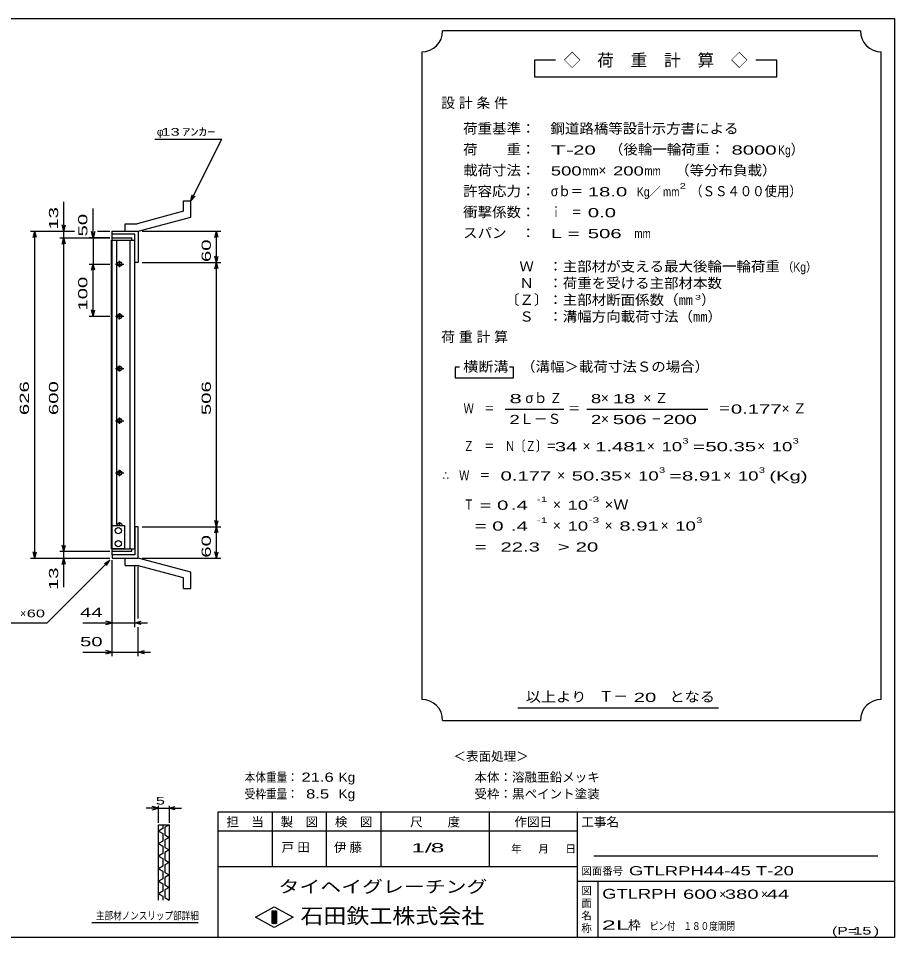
# Model space of a CAD drawing. Units: millimetres, scale not verified. Extents: x -1456 to 1389, y -1026 to 839.
# Drawn here: x -289 to 1389, y -921 to 839 of the extents above; entities that cross this region are included whole.
import ezdxf
from ezdxf.enums import TextEntityAlignment as Align

# ---------------------------------------------------------------- set-up
doc = ezdxf.new("R2010")
doc.units = ezdxf.units.MM
doc.header["$LTSCALE"] = 8
for name, color, linetype, lineweight in [('0_2', 150, 'Continuous', 25), ('16', 3, 'Continuous', 25), ('19', 6, 'Continuous', 25), ('22', 4, 'Continuous', 25), ('24', 2, 'Continuous', 25), ('32', 4, 'Continuous', 25)]:
    doc.layers.add(name, color=color, linetype=linetype, lineweight=lineweight)
doc.styles.add('ベクトル', font='')
doc.styles.get('ベクトル').set_extended_font_data('ベクトル')

msp = doc.modelspace()

# ---------------------------------------------------------------- linework, layer by layer
at = {"layer": '0_2'}
for p, q in [((-1379.2, 838.8), (1388.8, 838.8)), ((1388.8, 838.8), (1388.8, -921.2)), ((1388.8, -681.2), (92.8, -681.2)), ((92.8, -681.2), (92.8, -921.2)), ((196.8, -681.2), (196.8, -785.2)), ((300.8, -785.2), (300.8, -681.2)), ((404.8, -681.2), (404.8, -785.2)), ((612.8, -785.2), (612.8, -681.2)), ((780.8, -681.2), (780.8, -921.2)), ((780.8, -717.2), (92.8, -717.2)), ((1356.8, -765.2), (812.8, -765.2)), ((92.8, -785.2), (780.8, -785.2)), ((780.8, -813.2), (1388.8, -813.2)), ((820.8, -921.2), (820.8, -813.2)), ((164.8, -882), (200.8, -862)), ((200.8, -862), (236.8, -882)), ((196.8, -870), (204.8, -870)), ((196.8, -894), (196.8, -870)), ((196.8, -870), (198.4, -870)), ((198.4, -870), (198.4, -894)), ((200, -894), (200, -870)), ((200, -870), (201.6, -870)), ((201.6, -870), (201.6, -894)), ((203.2, -894), (203.2, -870)), ((203.2, -870), (204.8, -870)), ((204.8, -870), (204.8, -894)), ((204.8, -870), (204.8, -894)), ((200.8, -902), (164.8, -882)), ((204.8, -894), (196.8, -894)), ((198.4, -894), (200, -894)), ((236.8, -882), (200.8, -902)), ((201.6, -894), (203.2, -894)), ((1388.8, -921.2), (-1379.2, -921.2))]:
    msp.add_line(p, q, dxfattribs=at)
at = {"layer": '16'}
for p, q in [((-110.7, -177), (-110.7, 414)), ((-110.7, 414), (-110, 414)), ((-110, 418.5), (-72, 418.5)), ((-110, 414), (-110, 418.5)), ((-110, 414), (-72, 414)), ((-110, -177), (-110, 414)), ((-110, 414), (-66, 414)), ((-100.5, -130), (-100.5, 414)), ((-75.5, -177), (-75.5, 414)), ((-72, 414), (-72, 418.5)), ((-66, -177), (-66, 414)), ((-97.5, 371.5), (-93.5, 371.5)), ((-95.5, 362.5), (-95.5, 374.5)), ((-103.5, 368.5), (-87.5, 368.5)), ((-97.5, 365.5), (-93.5, 365.5)), ((-103.5, 268.5), (-87.5, 268.5)), ((-97.5, 271.5), (-93.5, 271.5)), ((-97.5, 265.5), (-93.5, 265.5)), ((-95.5, 262.5), (-95.5, 274.5)), ((-103.5, 168.5), (-87.5, 168.5)), ((-97.5, 171.5), (-93.5, 171.5)), ((-97.5, 165.5), (-93.5, 165.5)), ((-95.5, 162.5), (-95.5, 174.5)), ((-97.5, 71.5), (-93.5, 71.5)), ((-95.5, 62.5), (-95.5, 74.5)), ((-103.5, 68.5), (-87.5, 68.5)), ((-97.5, 65.5), (-93.5, 65.5)), ((-103.5, -31.5), (-87.5, -31.5)), ((-97.5, -28.5), (-93.5, -28.5)), ((-97.5, -34.5), (-93.5, -34.5)), ((-95.5, -37.5), (-95.5, -25.5)), ((-110, -177), (-110, -132)), ((-110, -132), (-86, -132)), ((-97.5, -128.5), (-93.5, -128.5)), ((-95.5, -132), (-95.5, -125.5)), ((-86, -132), (-86, -177)), ((-110.7, -177), (-110, -177)), ((-86, -177), (-110, -177)), ((-110, -177), (-72, -177)), ((-110, -181.5), (-110, -177)), ((-110, -177), (-66, -177)), ((-110, -181.5), (-72, -181.5)), ((-72, -181.5), (-72, -177))]:
    msp.add_line(p, q, dxfattribs=at)
for centre in [(-98, -142), (-98, -167)]:
    msp.add_circle(centre, 6, dxfattribs=at)
for centre, radius, start, end in [((-97.5, 368.5), 3, 90, 270), ((-95.5, 368.5), 4, 46.6, 133.4), ((-93.5, 368.5), 3, 270, 90), ((-95.5, 368.5), 4, 226.6, 313.4), ((-97.5, 268.5), 3, 90, 270), ((-95.5, 268.5), 4, 46.6, 133.4), ((-95.5, 268.5), 4, 226.6, 313.4), ((-93.5, 268.5), 3, 270, 90), ((-97.5, 168.5), 3, 90, 270), ((-95.5, 168.5), 4, 46.6, 133.4), ((-95.5, 168.5), 4, 226.6, 313.4), ((-93.5, 168.5), 3, 270, 90), ((-97.5, 68.5), 3, 90, 270), ((-95.5, 68.5), 4, 46.6, 133.4), ((-93.5, 68.5), 3, 270, 90), ((-95.5, 68.5), 4, 226.6, 313.4), ((-97.5, -31.5), 3, 90, 270), ((-95.5, -31.5), 4, 46.6, 133.4), ((-95.5, -31.5), 4, 226.6, 313.4), ((-93.5, -31.5), 3, 270, 90), ((-97.5, -131.5), 3, 90, 189.5941), ((-95.5, -131.5), 4, 46.6, 133.4), ((-93.5, -131.5), 3, 350.4059, 90)]:
    msp.add_arc(centre, radius, start, end, dxfattribs=at)
at = {"layer": '19'}
for p, q in [((27, 489.5), (41, 489.5)), ((27, 469.5), (27, 489.5)), ((41, 458.5), (41, 489.5)), ((27, 469.5), (-62, 445.5)), ((-60, 431.5), (41, 458.5)), ((-85, 445.5), (-62, 445.5)), ((-85, 431.5), (-85, 445.5)), ((-110, 418.5), (-110, 431.5)), ((-110, 425.5), (-110, 431.5)), ((-110, 431.5), (-60, 431.5)), ((-66, 425.5), (-110, 425.5)), ((-85, 431.5), (-60, 431.5)), ((-66, 371.5), (-66, 425.5)), ((-60, 431.5), (-60, 371.5)), ((-60, 371.5), (-66, 371.5)), ((-60, -134.5), (-66, -134.5)), ((-66, -134.5), (-66, -188.5)), ((-60, -194.5), (-60, -134.5)), ((-110, -188.5), (-110, -175.5)), ((-110, -188.5), (-110, -194.5)), ((-66, -188.5), (-110, -188.5)), ((-110, -194.5), (-60, -194.5)), ((-85, -194.5), (-60, -194.5)), ((-85, -208.5), (-85, -194.5)), ((-85, -208.5), (-62, -208.5)), ((27, -232.5), (-62, -208.5)), ((41, -221.5), (-60, -194.5)), ((41, -252.5), (41, -221.5)), ((27, -252.5), (27, -232.5)), ((27, -252.5), (41, -252.5))]:
    msp.add_line(p, q, dxfattribs=at)
at = {"layer": '22'}
for p, q in [((-28, 607.5), (100, 607.5)), ((41, 489.5), (100, 607.5)), ((41, 489.5), (43.4, 501.2)), ((41, 489.5), (49, 498.3)), ((-202, 431.5), (-202, 487.5)), ((-146, 418.5), (-146, 474.5)), ((-202, 431.5), (-205.2, 443.5)), ((-202, 431.5), (-198.8, 443.5)), ((-266, 431.5), (-182, 431.5)), ((-261.2, 419.5), (-258, 431.5)), ((-254.8, 419.5), (-258, 431.5)), ((-258, -194.5), (-258, 431.5)), ((-210, 431.5), (-182, 431.5)), ((-202, 418.5), (-202, 431.5)), ((-146, 418.5), (-149.2, 430.5)), ((-142.8, 430.5), (-146, 418.5)), ((-138, 431.5), (-114, 431.5)), ((-138, 431.5), (-114, 431.5)), ((-52, 431.5), (98.4, 431.5)), ((87.2, 419.5), (90.4, 431.5)), ((93.6, 419.5), (90.4, 431.5)), ((90.4, 371.5), (90.4, 431.5)), ((-210, 418.5), (-114, 418.5)), ((-205.2, 406.5), (-202, 418.5)), ((-198.8, 406.5), (-202, 418.5)), ((-202, -181.5), (-202, 418.5)), ((-114, 418.5), (-154, 418.5)), ((-146, 418.5), (-146, 368.5)), ((-52, 371.5), (98.4, 371.5)), ((90.4, 371.5), (87.2, 383.5)), ((87.2, 359.5), (90.4, 371.5)), ((90.4, 371.5), (93.6, 383.5)), ((93.6, 359.5), (90.4, 371.5)), ((90.4, -134.5), (90.4, 371.5)), ((-154, 368.5), (-114, 368.5)), ((-149.2, 356.5), (-146, 368.5)), ((-142.8, 356.5), (-146, 368.5)), ((-146, 268.5), (-146, 368.5)), ((-154, 268.5), (-114, 268.5)), ((-146, 268.5), (-149.2, 280.5)), ((-146, 268.5), (-142.8, 280.5)), ((90.4, -134.5), (87.2, -122.5)), ((90.4, -134.5), (93.6, -122.5)), ((-52, -134.5), (98.4, -134.5)), ((87.2, -146.5), (90.4, -134.5)), ((93.6, -146.5), (90.4, -134.5)), ((90.4, -194.5), (90.4, -134.5)), ((-202, -181.5), (-205.2, -169.5)), ((-202, -181.5), (-198.8, -169.5)), ((-258, -194.5), (-261.2, -182.5)), ((-258, -194.5), (-254.8, -182.5)), ((-210, -181.5), (-114, -181.5)), ((-202, -194.5), (-202, -181.5)), ((90.4, -194.5), (87.2, -182.5)), ((90.4, -194.5), (93.6, -182.5)), ((-266, -194.5), (-114, -194.5)), ((-234, -318.5), (-114, -198.5)), ((-210, -194.5), (-114, -194.5)), ((-205.2, -206.5), (-202, -194.5)), ((-198.8, -206.5), (-202, -194.5)), ((-202, -250.5), (-202, -194.5)), ((-124.4, -204.9), (-114, -198.5)), ((-120.4, -208.9), (-114, -198.5)), ((-110, -326.5), (-110, -198.5)), ((-110, -382.5), (-110, -198.5)), ((-66, -326.5), (-66, -210.7)), ((-60, -310.5), (-60, -210.7)), ((-52, -194.5), (98.4, -194.5)), ((-110, -318.5), (-122, -315.3)), ((-66, -318.5), (-54, -315.3)), ((-394, -318.5), (-234, -318.5)), ((-166, -318.5), (-110, -318.5)), ((-122, -321.7), (-110, -318.5)), ((-110, -318.5), (-66, -318.5)), ((-54, -321.7), (-66, -318.5)), ((-66, -318.5), (-42, -318.5)), ((-60, -382.5), (-60, -326.5)), ((-166, -374.5), (-110, -374.5)), ((-110, -374.5), (-122, -371.3)), ((-122, -377.7), (-110, -374.5)), ((-110, -374.5), (-60, -374.5)), ((-60, -374.5), (-48, -371.3)), ((-48, -377.7), (-60, -374.5)), ((-60, -374.5), (-36, -374.5))]:
    msp.add_line(p, q, dxfattribs=at)
at = {"layer": '24', "color": 4}
for p, q in [((1323.2, 814.8), (523.2, 814.8)), ((483.2, 774.8), (483.2, -465.2)), ((1363.2, -465.2), (1363.2, 774.8)), ((739.2, 758.8), (699.2, 758.8)), ((699.2, 758.8), (699.2, 726.8)), ((1163.2, 758.8), (1123.2, 758.8)), ((1163.2, 726.8), (1163.2, 758.8)), ((699.2, 726.8), (1163.2, 726.8)), ((555.2, 170.8), (547.2, 170.8)), ((547.2, 170.8), (547.2, 150.8)), ((659.2, 170.8), (651.2, 170.8)), ((659.2, 150.8), (659.2, 170.8)), ((547.2, 150.8), (659.2, 150.8)), ((643.2, 90.8), (755.2, 90.8)), ((799.2, 90.8), (1031.2, 90.8)), ((667.2, -481.2), (1051.2, -481.2)), ((523.2, -505.2), (1323.2, -505.2))]:
    msp.add_line(p, q, dxfattribs=at)
for centre, start, end in [((483.2, 814.8), 270, 0), ((1363.2, 814.8), 180, 270), ((483.2, -505.2), 0, 90), ((1363.2, -505.2), 90, 180)]:
    msp.add_arc(centre, 40, start, end, dxfattribs=at)
at = {"layer": '32'}
for p, q in [((-20.8, -673.2), (-44.8, -673.2)), ((-20.8, -673.2), (-32.8, -670)), ((-32.8, -676.4), (-20.8, -673.2)), ((-20.8, -701.2), (-20.8, -669.2)), ((-20.8, -673.2), (-0.8, -673.2)), ((-0.8, -669.2), (-0.8, -701.2)), ((-0.8, -673.2), (11.2, -670)), ((11.2, -676.4), (-0.8, -673.2)), ((-0.8, -673.2), (23.2, -673.2)), ((-20.8, -705.2), (-0.8, -705.2)), ((-20.8, -849.2), (-20.8, -705.2)), ((-12.8, -712.4), (-20.8, -717.2)), ((-20.8, -717.2), (-12.8, -722)), ((-12.8, -705.2), (-12.8, -712.4)), ((-0.8, -705.2), (-8.8, -710)), ((-8.8, -710), (-8.8, -724.4)), ((-0.8, -705.2), (-0.8, -849.2)), ((-12.8, -736.4), (-20.8, -741.2)), ((-12.8, -722), (-12.8, -736.4)), ((-8.8, -724.4), (-0.8, -729.2)), ((-0.8, -729.2), (-8.8, -734)), ((-8.8, -734), (-8.8, -748.4)), ((-20.8, -741.2), (-12.8, -746)), ((-12.8, -746), (-12.8, -760.4)), ((-8.8, -748.4), (-0.8, -753.2)), ((-0.8, -753.2), (-8.8, -758)), ((-12.8, -760.4), (-20.8, -765.2)), ((-20.8, -765.2), (-12.8, -770)), ((-12.8, -770), (-12.8, -784.4)), ((-8.8, -758), (-8.8, -772.4)), ((-8.8, -772.4), (-0.8, -777.2)), ((-12.8, -784.4), (-20.8, -789.2)), ((-20.8, -789.2), (-12.8, -794)), ((-0.8, -777.2), (-8.8, -782)), ((-8.8, -782), (-8.8, -796.4)), ((-12.8, -808.4), (-20.8, -813.2)), ((-12.8, -794), (-12.8, -808.4)), ((-8.8, -796.4), (-0.8, -801.2)), ((-0.8, -801.2), (-8.8, -806)), ((-8.8, -806), (-8.8, -820.4)), ((-20.8, -813.2), (-12.8, -818)), ((-12.8, -818), (-12.8, -832.4)), ((-8.8, -820.4), (-0.8, -825.2)), ((-0.8, -825.2), (-8.8, -830)), ((-12.8, -832.4), (-20.8, -837.2)), ((-20.8, -837.2), (-12.8, -842)), ((-12.8, -842), (-12.8, -849.2)), ((-8.8, -830), (-8.8, -844.4)), ((-8.8, -844.4), (-0.8, -849.2)), ((55.2, -893.2), (-148.8, -893.2))]:
    msp.add_line(p, q, dxfattribs=at)

# ---------------------------------------------------------------- texts
at = {"layer": '0_2', "style": 'ベクトル'}
for s, height, p in [('担\u3000当', 17.6, (108.8, -699.6)), ('製\u3000図', 17.6, (212.8, -699.6)), ('検\u3000図', 17.6, (316.8, -699.6)), ('尺\u3000\u3000度', 17.6, (460.8, -699.6)), ('作図日', 17.6, (660.8, -699.6)), ('工事名', 17.6, (788.8, -699.6)), ('年', 14.7, (654.4, -751.2)), ('月', 14.7, (706.4, -751.2)), ('日', 14.7, (758.4, -751.2)), ('図面番号', 14.66, (788.8, -793.6)), ('図', 14.7, (788.8, -831.2)), ('面', 14.7, (788.8, -855.2)), ('名', 14.7, (788.8, -879.2)), ('称', 14.7, (788.8, -903.2))]:
    msp.add_text(s, height=height, dxfattribs=at).set_placement(p, align=Align.MIDDLE_LEFT)
at = {"layer": '0_2', "color": 222, "style": 'ベクトル'}
for s, height, width, p in [('タイヘイグレーチング', 23.46, 1.25, (208.8, -823.6)), ('石田鉄工株式会社', 29.33, 1.1, (250.8, -879.6))]:
    msp.add_text(s, height=height, dxfattribs=dict(at, width=width)).set_placement(p, align=Align.MIDDLE_LEFT)
at = {"layer": '22', "color": 2, "style": 'ベクトル'}
for s, height, p in [('φ', 14.7, (-24, 621.5)), ('×', 14.7, (-286, -300.5)), ('＜表面処理＞', 17.6, (544, -574)), ('本体：', 17.6, (584, -614)), ('溶融亜鉛メッキ', 17.6, (656, -614)), ('受枠：', 17.6, (584, -646)), ('黒ペイント塗装', 17.6, (656, -646)), ('×', 17.6, (1052.8, -838)), ('×', 17.6, (1132.8, -838)), ('枠', 17.6, (878.4, -897.2))]:
    msp.add_text(s, height=height, dxfattribs=at).set_placement(p, align=Align.MIDDLE_LEFT)
for s, height, width, p in [(' 13 ', 14.66, 1.6, (-24, 621.5)), ('ｱﾝｶｰ', 14.66, 1.6, (24, 621.5)), (' 60 ', 14.66, 1.6, (-282, -300.5)), (' 44 ', 17.6, 1.65, (-182, -298.5)), (' 50 ', 17.6, 1.65, (-182, -354.5)), ('本体重量：', 17.6, 0.85, (144, -614)), (' 21.6', 17.6, 1.35, (244, -614)), ('Kg', 17.6, 1.1, (324, -614)), ('受枠重量：', 17.6, 0.85, (144, -646)), ('  8.5', 17.6, 1.35, (244, -646)), ('Kg', 17.6, 1.1, (324, -646)), ('1/', 17.6, 2, (463.2, -749.2)), (' 8 ', 17.6, 2, (487.2, -749.2)), ('GTLRPH44-45 T-20', 17.6, 1.5, (880, -793.2)), ('GTLRPH', 18.77, 1.4, (828.8, -837.2)), (' 600 ', 17.6, 1.65, (972.8, -838)), (' 380 ', 17.6, 1.65, (1052.8, -838)), (' 44 ', 17.6, 1.65, (1132.8, -838)), ('2L', 17.6, 2.05, (828, -897.2)), ('ピン付', 14.66, 0.8, (920, -899.2)), ('\u3000１８０度開閉', 14.66, 0.8, (968, -899.2)), ('(P=', 14.66, 1.55, (1268.8, -908)), (' 15 ', 14.66, 1.6, (1300.8, -908)), (')', 14.7, 1.6, (1348.8, -908))]:
    msp.add_text(s, height=height, dxfattribs=dict(at, width=width)).set_placement(p, align=Align.MIDDLE_LEFT)
at = {"layer": '22', "color": 2, "style": 'ベクトル', "width": 1.65}
for s, p in [(' 13 ', (-222, 423.5)), (' 50 ', (-166, 410.5)), (' 60 ', (70.4, 361.5)), (' 100 ', (-166, 268.5)), (' 626 ', (-278, 68.5)), (' 600 ', (-222, 68.5)), (' 506 ', (70.4, 68.5)), (' 60 ', (70.4, -204.5)), (' 13 ', (-222, -266.5))]:
    msp.add_text(s, height=17.6, rotation=90, dxfattribs=at).set_placement(p, align=Align.MIDDLE_LEFT)
at = {"layer": '22', "color": 2, "char_height": 17.6, "attachment_point": 4, "style": 'ベクトル'}
for s, insert in [('\\T1.25;戸田\u3000', (214.8, -749.2)), ('\\T1.25;伊藤\u3000', (314.8, -749.2))]:
    msp.add_mtext(s, dxfattribs=dict(at, insert=insert))
at = {"layer": '24', "style": 'ベクトル'}
for s, height, p in [('◇\u3000荷\u3000重\u3000計\u3000算\u3000◇', 23.46, (755.2, 758.8)), ('）', 19.4, (1189.6, 588)), ('×', 19.4, (821.6, 548)), ('／', 17.6, (917.2, 506.8)), ('）', 19.4, (1018.4, 300)), ('σｂ', 19.35, (681.6, 112)), ('×', 19.4, (826.4, 112)), ('Ｌ－Ｓ', 19.35, (671.2, 72)), ('×', 19.4, (826.4, 72)), ('×', 19.4, (791.2, 20)), ('×', 19.4, (914.4, 20)), ('×', 19.4, (1125.6, 20)), ('×', 19.4, (742.4, -36)), ('×', 19.4, (869.6, -36)), ('×', 19.4, (1060.8, -36)), ('×', 19.4, (734.4, -92)), ('×', 19.4, (734.4, -132)), ('×', 19.4, (833.6, -132)), ('×', 19.4, (940.8, -132)), ('Ｔ－', 20.53, (822.4, -459.2))]:
    msp.add_text(s, height=height, dxfattribs=at).set_placement(p, align=Align.MIDDLE_LEFT)
for s, height, width, p in [('荷重基準：\u3000', 19.35, 1.05, (562.4, 628)), ('鋼道路橋等設計示方書による', 19.35, 1.05, (729.6, 628)), ('荷\u3000\u3000重：\u3000', 19.35, 1.05, (562.4, 588)), ('（後輪一輪荷重：', 19.35, 1.05, (841.6, 588)), ('T-', 17.6, 2, (730.4, 586.8)), (' 20 ', 17.6, 1.65, (762.4, 586.8)), (' 8000', 17.6, 1.65, (1065.6, 586.8)), ('Kg', 17.6, 0.85, (1165.6, 586.8)), ('載荷寸法：\u3000', 19.35, 1.05, (562.4, 548)), ('500', 17.6, 1.5, (730.4, 546.8)), ('mm', 17.6, 0.8, (790.4, 546.8)), ('200', 17.6, 1.5, (849.6, 546.8)), ('mm', 17.6, 0.8, (909.6, 546.8)), ('\u3000（等分布負載）', 19.35, 1.05, (940.8, 548)), ('許容応力：\u3000', 19.35, 1.05, (562.4, 508)), ('σｂ＝', 19.35, 0.9, (730.4, 508)), (' 18.0', 17.6, 1.65, (790.4, 506.8)), ('Kg', 17.6, 0.85, (895.2, 506.8)), ('mm', 17.6, 0.8, (945.2, 506.8)), ('2', 10.6, 1.5, (977.2, 518)), ('（ＳＳ４００使用）', 19.35, 0.9, (997.2, 508)), ('衝撃係数：\u3000', 19.35, 1.05, (562.4, 468)), ('ｉ\u3000＝', 19.35, 0.75, (730.4, 468)), (' 0.0', 17.6, 1.65, (790.4, 466.8)), ('スパン\u3000：\u3000', 19.35, 1.05, (562.4, 428)), ('L =', 17.6, 1.65, (730.4, 426.8)), (' 506 ', 17.6, 1.65, (790.4, 426.8)), ('mm', 17.6, 0.8, (890.4, 426.8)), ('\u3000Ｗ\u3000：主部材が支える最大後輪一輪荷重', 19.35, 1.05, (642.4, 364)), ('（Kg）', 17.6, 0.85, (1174.4, 362.8)), ('\u3000Ｎ\u3000：荷重を受ける主部材本数', 19.35, 1.05, (642.4, 332)), ('〔Ｚ〕：主部材断面係数（㎜', 19.35, 1.05, (642.4, 300)), ('3', 8.8, 1.8, (1006.4, 304.8)), ('\u3000Ｓ\u3000：溝幅方向載荷寸法（㎜）', 19.35, 1.05, (642.4, 268)), ('横断溝', 19.35, 1.1, (562.4, 172)), ('\u3000（溝幅＞載荷寸法Ｓの場合）', 19.35, 1.05, (645.6, 172)), ('8', 17.6, 1.8, (651.2, 110.8)), ('Ｚ', 19.4, 0.9, (728, 112)), ('8', 17.6, 1.5, (807.2, 110.8)), (' 18 ', 17.6, 1.65, (838.4, 110.8)), ('Ｗ\u3000＝', 19.35, 0.75, (563.2, 92)), ('＝', 19.4, 0.9, (763.2, 92)), ('＝', 19.4, 0.9, (1051.2, 92)), ('0.177', 17.6, 1.65, (1075.2, 90.8)), ('2', 17.6, 1.5, (651.2, 70.8)), ('2', 17.6, 1.5, (807.2, 70.8)), (' 506 ', 17.6, 1.65, (838.4, 70.8)), ('－', 19.4, 0.75, (922.4, 72)), (' 200 ', 17.6, 1.65, (934.4, 70.8)), ('3', 10.6, 1.5, (982.4, 30)), ('3', 10.6, 1.5, (1193.6, 30)), ('Ｚ\u3000＝\u3000Ｎ〔Ｚ〕＝', 19.35, 0.75, (563.2, 20)), (' 34 ', 17.6, 1.65, (727.2, 18.8)), ('1.481', 17.6, 1.65, (815.2, 18.8)), ('10', 17.6, 1.5, (942.4, 18.8)), ('=', 17.6, 1.7, (1002.4, 18.8)), ('50.35', 17.6, 1.65, (1026.4, 18.8)), ('10', 17.6, 1.5, (1153.6, 18.8)), ('∴\u3000Ｗ\u3000＝', 19.35, 0.75, (523.2, -36)), (' 0.177', 17.6, 1.65, (623.2, -37.2)), ('50.35', 17.6, 1.65, (770.4, -37.2)), ('10', 17.6, 1.5, (897.6, -37.2)), ('3', 10.6, 1.5, (937.6, -26)), ('=', 17.6, 1.7, (957.6, -37.2)), ('8.91', 17.6, 1.65, (981.6, -37.2)), ('10', 17.6, 1.5, (1088.8, -37.2)), ('3', 10.6, 1.5, (1128.8, -26)), ('(Kg)', 17.6, 1.65, (1148.8, -37.2)), ('Ｔ', 19.4, 0.75, (563.2, -92)), (' = 0', 17.6, 1.65, (583.2, -93.2)), (' .4 ', 17.6, 1.65, (643.2, -93.2)), ('-1', 10.56, 1.65, (703.2, -82)), ('10', 17.6, 1.5, (762.4, -93.2)), ('-3', 10.56, 1.65, (802.4, -82)), ('×Ｗ', 19.35, 1.1, (833.6, -92)), ('-1', 10.56, 1.65, (703.2, -122)), ('-3', 10.56, 1.65, (802.4, -122)), ('3', 10.6, 1.5, (1008.8, -122)), ('  = 0', 17.6, 1.65, (563.2, -133.2)), (' .4 ', 17.6, 1.65, (643.2, -133.2)), ('10', 17.6, 1.5, (762.4, -133.2)), ('8.91', 17.6, 1.65, (861.6, -133.2)), ('10', 17.6, 1.5, (968.8, -133.2)), ('  =', 17.6, 1.65, (563.2, -173.2)), (' 22.3', 17.6, 1.65, (623.2, -173.2)), ('>', 17.6, 1.7, (743.2, -173.2)), (' 20 ', 17.6, 1.65, (767.2, -173.2)), ('以上より\u3000', 19.35, 1.1, (682.4, -460)), (' 20 ', 17.6, 1.65, (878.4, -461.2)), ('となる', 19.35, 1.1, (957.6, -460))]:
    msp.add_text(s, height=height, dxfattribs=dict(at, width=width)).set_placement(p, align=Align.MIDDLE_LEFT)
at = {"layer": '24', "char_height": 19.35, "attachment_point": 4, "style": 'ベクトル'}
for s, insert in [('\\T1.28;設計条件', (520.4, 676)), ('\\T1.28;荷重計算', (520.4, 228)), ('\\T1.42;×Ｚ', (907.6, 112)), ('\\T1.42;×Ｚ', (1172.4, 92))]:
    msp.add_mtext(s, dxfattribs=dict(at, insert=insert))
at = {"layer": '32', "color": 2, "style": 'ベクトル'}
for s, width, p in [(' 5 ', 1.6, (-34.8, -659.2)), ('主部材ノンスリップ部詳細', 0.8, (-140.8, -879.2))]:
    msp.add_text(s, height=14.66, dxfattribs=dict(at, width=width)).set_placement(p, align=Align.MIDDLE_LEFT)

doc.saveas('drawing.dxf')
